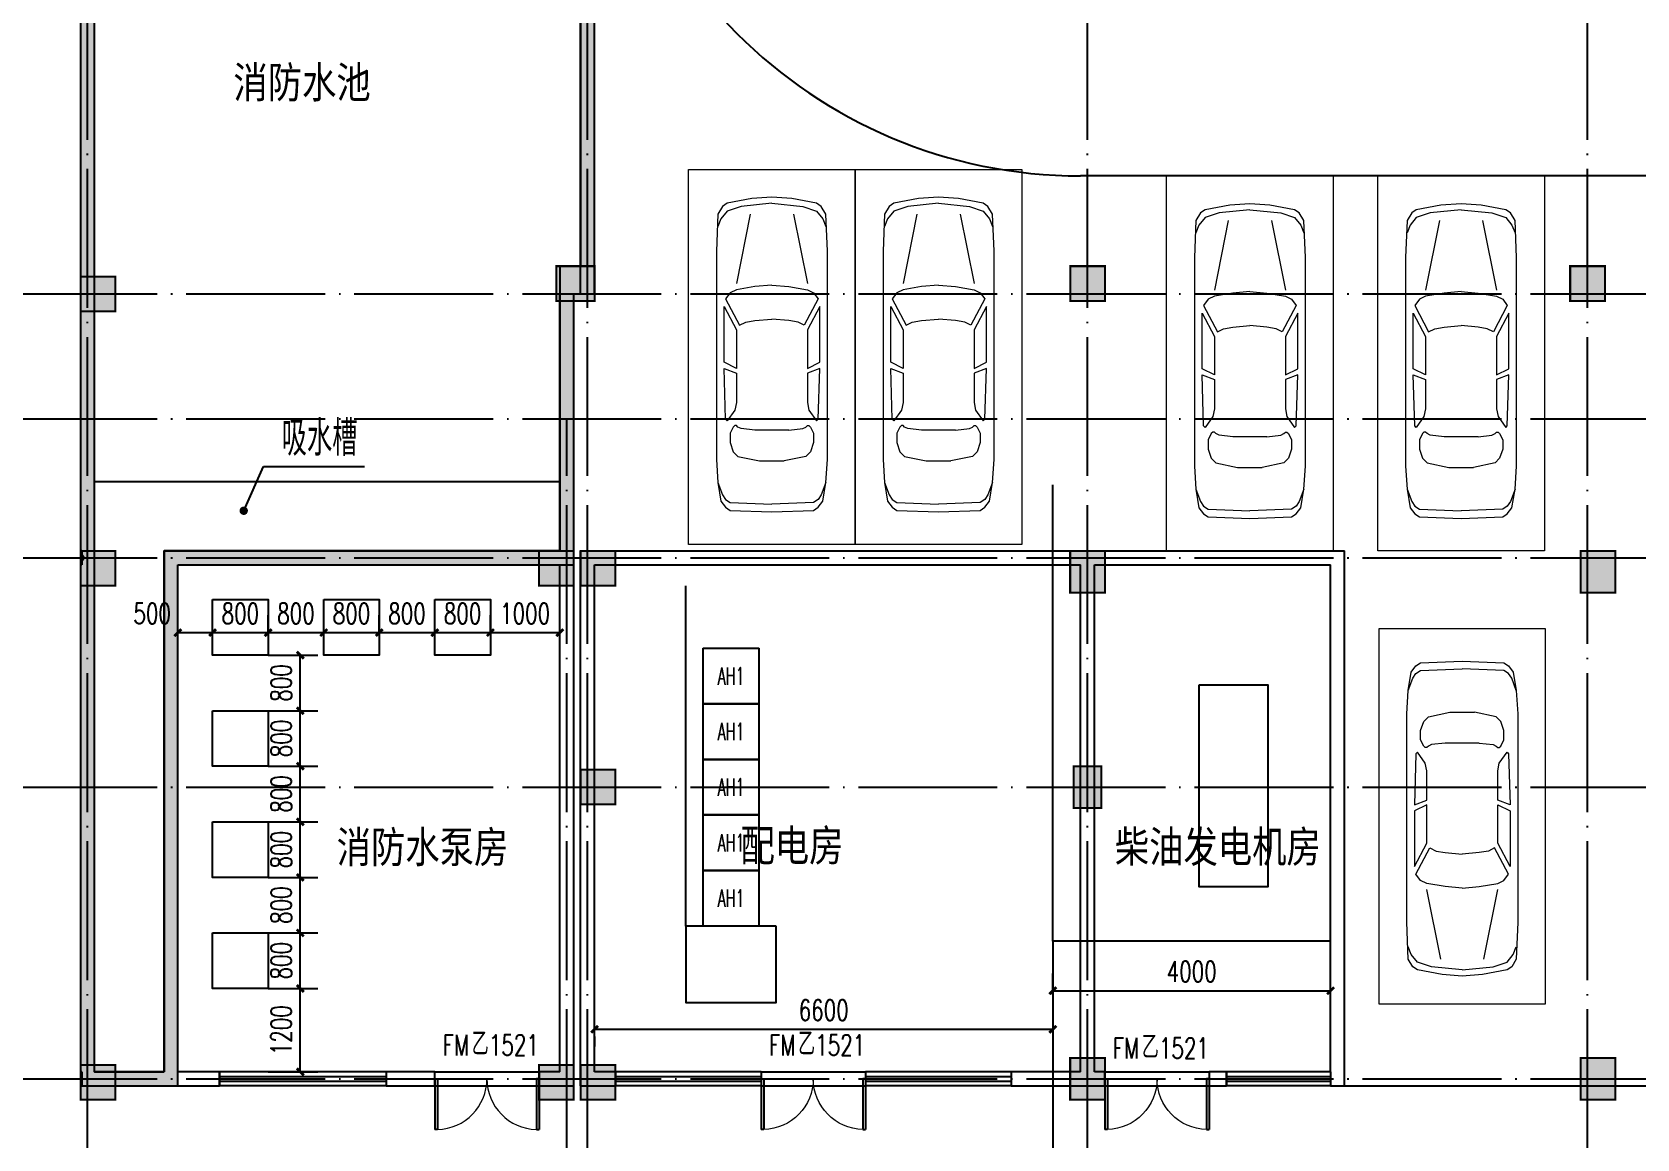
# Model space of a CAD drawing. Extents: x -6243262 to 3079315, y -2914302 to 172723.
# Drawn here: x -2683831 to -2660720, y -724338 to -708402 of the extents above; entities that cross this region are included whole.
import ezdxf
from ezdxf.enums import TextEntityAlignment as Align

# ---------------------------------------------------------------- set-up
doc = ezdxf.new("R2010")
doc.units = 0
doc.header["$LTSCALE"] = 1000
doc.linetypes.add('DOTE', pattern=[2.42, 2, -0.2, 0.02, -0.2])
for name, color, linetype in [('0-柱2', 6, 'Continuous'), ('0-柱网', 2, 'Continuous'), ('0-道路', 4, 'Continuous'), ('DIM_LEAD', 3, 'Continuous'), ('DOOR_FIRE', 4, 'Continuous'), ('DOOR_FIRE_TEXT', 7, 'Continuous'), ('DOTE', 24, 'Continuous'), ('PUB_DIM', 3, 'Continuous'), ('PUB_HATCH', 8, 'Continuous'), ('PUB_TEXT', 7, 'Continuous'), ('TEL_CABINET', 3, 'Continuous'), ('TEL_DIM', 3, 'Continuous'), ('WALL', 9, 'Continuous'), ('WINDOW', 4, 'Continuous')]:
    doc.layers.add(name, color=color, linetype=linetype)
doc.layers.add('车位', color=252, linetype='Continuous', lineweight=5)
doc.styles.add('-宋体', font='', dxfattribs={"width": 0.8})
doc.styles.add('_TCH_DIM', font='SIMPLEX', dxfattribs={"bigfont": 'GBCBIG'})
doc.styles.add('_TCH_DIM_T3', font='SIMPLEX', dxfattribs={"width": 0.705882, "bigfont": 'GBCBIG'})
doc.styles.add('_TCH_WINDOW', font='SIMPLEX', dxfattribs={"height": 3.5, "bigfont": 'GBCBIG'})
doc.styles.add('_TEL_DIM', font='SIMPLEX', dxfattribs={"width": 0.8, "height": 3.5, "bigfont": 'HZTXT'})
doc.styles.get('-宋体').set_extended_font_data('SimSun')
doc.dimstyles.new('_TCH_ARCH&&100', dxfattribs={"dimtxt": 297.5, "dimasz": 100, "dimexe": 250, "dimexo": 300, "dimgap": 126.25, "dimtad": 1, "dimdec": 0, "dimzin": 0, "dimdsep": 46, "dimtxsty": '_TCH_DIM_T3', "dimblk": 'ARCHTICK', "dimcen": 0.09, "dimclrt": 7, "dimazin": 2, "dimtfac": 1, "dimtdec": 0, "dimtix": 1, "dimtmove": 2, "dimatfit": 3, "dimfxl": 0, "dimtolj": 1, "dimtzin": 0, "dimarcsym": 0})

# ---------------------------------------------------------------- blocks, each defined once
blk = doc.blocks.new('chewei')
at = {"layer": '车位', "color": 0}
for p, q in [((49023, 154737), (49090, 154915)), ((49090, 154915), (49134, 154982)), ((49134, 154982), (49201, 155026)), ((49201, 155026), (49801, 155049)), ((50401, 155026), (49801, 155049)), ((50467, 154982), (50401, 155026)), ((50512, 154915), (50467, 154982)), ((50578, 154737), (50512, 154915)), ((49312, 154360), (49623, 154426)), ((49623, 154426), (49978, 154426)), ((50290, 154360), (49978, 154426)), ((49201, 154160), (49245, 154293)), ((49201, 154026), (49201, 154160)), ((49245, 154293), (49312, 154360)), ((50356, 154293), (50290, 154360)), ((50401, 154160), (50356, 154293)), ((50401, 154026), (50401, 154160)), ((49245, 153938), (49201, 154026)), ((49267, 153915), (49245, 153938)), ((49312, 153938), (49290, 153915)), ((49356, 153960), (49312, 153938)), ((49556, 153982), (49356, 153960)), ((50045, 153982), (49556, 153982)), ((50045, 153982), (50245, 153960)), ((50245, 153960), (50290, 153938)), ((50290, 153938), (50312, 153915)), ((50334, 153915), (50356, 153938)), ((50356, 153938), (50401, 154026)), ((49134, 153826), (49112, 153093)), ((49156, 153849), (49134, 153826)), ((49267, 153693), (49156, 153849)), ((49290, 153915), (49267, 153915)), ((49290, 153582), (49267, 153693)), ((50312, 153915), (50334, 153915)), ((50312, 153582), (50334, 153693)), ((50334, 153693), (50445, 153849)), ((50445, 153849), (50467, 153826)), ((50467, 153826), (50490, 153093)), ((49290, 153160), (49290, 153582)), ((50312, 153160), (50312, 153582)), ((49112, 153093), (49290, 153160)), ((49290, 153093), (49112, 153004)), ((49112, 153004), (49112, 152204)), ((49290, 152538), (49290, 153093)), ((50490, 153093), (50312, 153160)), ((50312, 153093), (50490, 153004)), ((50312, 152538), (50312, 153093)), ((50490, 153004), (50490, 152204)), ((49112, 152204), (49290, 152538)), ((50490, 152204), (50312, 152538)), ((49134, 152093), (49334, 152471)), ((49334, 152471), (49423, 152427)), ((49423, 152427), (49556, 152404)), ((49556, 152404), (49801, 152382)), ((50045, 152404), (49801, 152382)), ((50178, 152427), (50045, 152404)), ((50267, 152471), (50178, 152427)), ((50467, 152093), (50267, 152471)), ((49201, 152004), (49134, 152093)), ((50401, 152004), (50467, 152093)), ((49290, 151960), (49201, 152004)), ((49556, 151916), (49290, 151960)), ((49490, 150871), (49290, 151871)), ((49801, 151893), (49556, 151916)), ((49801, 151893), (50045, 151916)), ((50045, 151916), (50312, 151960)), ((50112, 150871), (50312, 151871)), ((50312, 151960), (50401, 152004)), ((49067, 150938), (49023, 151049)), ((49156, 150827), (49067, 150938)), ((50445, 150827), (50534, 150938)), ((50534, 150938), (50578, 151049)), ((49356, 150760), (49156, 150827)), ((49801, 150716), (49356, 150760)), ((49801, 150716), (50245, 150760)), ((50245, 150760), (50445, 150827))]:
    blk.add_line(p, q, dxfattribs=at)
for points in [[(48601, 150227), (51001, 150227), (51001, 155627), (48601, 155627)], [(50578, 154737), (50601, 154404), (50601, 151404), (50578, 150871), (50512, 150760), (50445, 150716), (50090, 150649), (49801, 150627), (49512, 150649), (49156, 150716), (49090, 150760), (49023, 150871), (49001, 151404), (49001, 154404), (49023, 154737), (49067, 155004), (49134, 155093), (49201, 155137), (49801, 155160), (50401, 155137), (50467, 155093), (50534, 155004)]]:
    blk.add_lwpolyline(points, close=True, dxfattribs=at)
blk = doc.blocks.new('0-柱2')
at = {"layer": '0-柱2'}
h = blk.add_hatch(color=0, dxfattribs=at)
h.dxf.hatch_style = 1
h.paths.add_polyline_path([(0, 11850), (500, 11850), (500, 11350), (0, 11350)])
h = blk.add_hatch(color=0, dxfattribs=at)
h.dxf.hatch_style = 1
h.paths.add_polyline_path([(6850, 12000), (7400, 12000), (7400, 11500), (6850, 11500)])
h = blk.add_hatch(color=0, dxfattribs=at)
h.dxf.hatch_style = 1
h.paths.add_polyline_path([(14250, 12000), (14750, 12000), (14750, 11500), (14250, 11500)])
h = blk.add_hatch(color=0, dxfattribs=at)
h.dxf.hatch_style = 1
h.paths.add_polyline_path([(21450, 12000), (21950, 12000), (21950, 11500), (21450, 11500)])
h = blk.add_hatch(color=0, dxfattribs=at)
h.dxf.hatch_style = 1
h.paths.add_polyline_path([(0, 7900), (500, 7900), (500, 7400), (0, 7400)])
h = blk.add_hatch(color=0, dxfattribs=at)
h.dxf.hatch_style = 1
h.paths.add_polyline_path([(6600, 7900), (7100, 7900), (7100, 7400), (6600, 7400)])
h = blk.add_hatch(color=0, dxfattribs=at)
h.dxf.hatch_style = 1
h.paths.add_polyline_path([(0, 500), (500, 500), (500, 0), (0, 0)])
h = blk.add_hatch(color=0, dxfattribs=at)
h.dxf.hatch_style = 1
h.paths.add_polyline_path([(6600, 500), (7100, 500), (7100, 0), (6600, 0)])
at = {"layer": '0-柱2', "color": 0, "const_width": 30}
for points in [[(0, 11850), (500, 11850), (500, 11350), (0, 11350)], [(6850, 12000), (7400, 12000), (7400, 11500), (6850, 11500)], [(14250, 12000), (14750, 12000), (14750, 11500), (14250, 11500)], [(21450, 12000), (21950, 12000), (21950, 11500), (21450, 11500)], [(0, 7900), (500, 7900), (500, 7400), (0, 7400)], [(6600, 7900), (7100, 7900), (7100, 7400), (6600, 7400)], [(0, 500), (500, 500), (500, 0), (0, 0)], [(6600, 500), (7100, 500), (7100, 0), (6600, 0)]]:
    blk.add_lwpolyline(points, close=True, dxfattribs=at)
blk = doc.blocks.new('柱网22222')
at = {"layer": '0-柱网'}
h = blk.add_hatch(color=0, dxfattribs=at)
h.dxf.hatch_style = 1
h.paths.add_polyline_path([(97500, 330556), (98000, 330556), (98000, 330056), (97500, 330056)])
h = blk.add_hatch(color=0, dxfattribs=at)
h.dxf.hatch_style = 1
h.paths.add_polyline_path([(104550, 330556), (105050, 330556), (105050, 329956), (104550, 329956)])
h = blk.add_hatch(color=0, dxfattribs=at)
h.dxf.hatch_style = 1
h.paths.add_polyline_path([(111900, 330556), (112400, 330556), (112400, 329956), (111900, 329956)])
h = blk.add_hatch(color=0, dxfattribs=at)
h.dxf.hatch_style = 1
h.paths.add_polyline_path([(97500, 327406), (98000, 327406), (98000, 326906), (97500, 326906)])
h = blk.add_hatch(color=0, dxfattribs=at)
h.dxf.hatch_style = 1
h.paths.add_polyline_path([(104600, 327456), (105000, 327456), (105000, 326856), (104600, 326856)])
h = blk.add_hatch(color=0, dxfattribs=at)
h.dxf.hatch_style = 1
h.paths.add_polyline_path([(97500, 323156), (98000, 323156), (98000, 322656), (97500, 322656)])
h = blk.add_hatch(color=0, dxfattribs=at)
h.dxf.hatch_style = 1
h.paths.add_polyline_path([(104550, 323256), (105050, 323256), (105050, 322656), (104550, 322656)])
h = blk.add_hatch(color=0, dxfattribs=at)
h.dxf.hatch_style = 1
h.paths.add_polyline_path([(111900, 323256), (112400, 323256), (112400, 322656), (111900, 322656)])
at = {"layer": '0-柱网', "color": 0, "const_width": 30}
for points in [[(97500, 330556), (98000, 330556), (98000, 330056), (97500, 330056)], [(104550, 330556), (105050, 330556), (105050, 329956), (104550, 329956)], [(111900, 330556), (112400, 330556), (112400, 329956), (111900, 329956)], [(97500, 327406), (98000, 327406), (98000, 326906), (97500, 326906)], [(104600, 327456), (105000, 327456), (105000, 326856), (104600, 326856)], [(97500, 323156), (98000, 323156), (98000, 322656), (97500, 322656)], [(104550, 323256), (105050, 323256), (105050, 322656), (104550, 322656)], [(111900, 323256), (112400, 323256), (112400, 322656), (111900, 322656)]]:
    blk.add_lwpolyline(points, close=True, dxfattribs=at)
blk = doc.blocks.new('_ArchTick')
at = {"color": 0, "linetype": 'ByBlock', "const_width": 0.4}
blk.add_lwpolyline([(-0.5, -0.5), (0.5, 0.5)], dxfattribs=at)
blk = doc.blocks.new('*D1142')
at = {"layer": 'Defpoints', "color": 0, "transparency": 16777216}
for p in [(-2681231, -717049), (-2681731, -717373), (-2681231, -717373)]:
    blk.add_point(p, dxfattribs=at)
at = {"layer": 'PUB_DIM', "color": 0, "lineweight": -2, "transparency": 16777216}
for p, q in [((-2681731, -717073), (-2681731, -716799)), ((-2681231, -717073), (-2681231, -716799)), ((-2681731, -717049), (-2681231, -717049))]:
    blk.add_line(p, q, dxfattribs=at)
at = {"layer": 'PUB_DIM', "color": 0, "lineweight": -2, "transparency": 16777216, "xscale": 100, "yscale": 100, "zscale": 100, "rotation": 180}
blk.add_blockref('_ArchTick', (-2681731, -717049), dxfattribs=at)
at = {"layer": 'PUB_DIM', "color": 0, "lineweight": -2, "transparency": 16777216, "xscale": 100, "yscale": 100, "zscale": 100}
blk.add_blockref('_ArchTick', (-2681231, -717049), dxfattribs=at)
at = {"layer": 'PUB_DIM', "color": 7, "transparency": 16777216, "insert": (-2682101, -716774), "char_height": 297.5, "attachment_point": 5, "style": '_TCH_DIM_T3'}
blk.add_mtext('\\A1;500', dxfattribs=at)
blk = doc.blocks.new('*D1143')
at = {"layer": 'Defpoints', "color": 0, "transparency": 16777216}
for p in [(-2680431, -717049), (-2681231, -717373), (-2680431, -717373)]:
    blk.add_point(p, dxfattribs=at)
at = {"layer": 'PUB_DIM', "color": 0, "lineweight": -2, "transparency": 16777216}
for p, q in [((-2681231, -717073), (-2681231, -716799)), ((-2680431, -717073), (-2680431, -716799)), ((-2681231, -717049), (-2680431, -717049))]:
    blk.add_line(p, q, dxfattribs=at)
at = {"layer": 'PUB_DIM', "color": 0, "lineweight": -2, "transparency": 16777216, "xscale": 100, "yscale": 100, "zscale": 100, "rotation": 180}
blk.add_blockref('_ArchTick', (-2681231, -717049), dxfattribs=at)
at = {"layer": 'PUB_DIM', "color": 0, "lineweight": -2, "transparency": 16777216, "xscale": 100, "yscale": 100, "zscale": 100}
blk.add_blockref('_ArchTick', (-2680431, -717049), dxfattribs=at)
at = {"layer": 'PUB_DIM', "color": 7, "transparency": 16777216, "insert": (-2680831, -716774), "char_height": 297.5, "attachment_point": 5, "style": '_TCH_DIM_T3'}
blk.add_mtext('\\A1;800', dxfattribs=at)
blk = doc.blocks.new('*D1144')
at = {"layer": 'Defpoints', "color": 0, "transparency": 16777216}
for p in [(-2679631, -717049), (-2680431, -717373), (-2679631, -717373)]:
    blk.add_point(p, dxfattribs=at)
at = {"layer": 'PUB_DIM', "color": 0, "lineweight": -2, "transparency": 16777216}
for p, q in [((-2680431, -717073), (-2680431, -716799)), ((-2679631, -717073), (-2679631, -716799)), ((-2680431, -717049), (-2679631, -717049))]:
    blk.add_line(p, q, dxfattribs=at)
at = {"layer": 'PUB_DIM', "color": 0, "lineweight": -2, "transparency": 16777216, "xscale": 100, "yscale": 100, "zscale": 100, "rotation": 180}
blk.add_blockref('_ArchTick', (-2680431, -717049), dxfattribs=at)
at = {"layer": 'PUB_DIM', "color": 0, "lineweight": -2, "transparency": 16777216, "xscale": 100, "yscale": 100, "zscale": 100}
blk.add_blockref('_ArchTick', (-2679631, -717049), dxfattribs=at)
at = {"layer": 'PUB_DIM', "color": 7, "transparency": 16777216, "insert": (-2680031, -716774), "char_height": 297.5, "attachment_point": 5, "style": '_TCH_DIM_T3'}
blk.add_mtext('\\A1;800', dxfattribs=at)
blk = doc.blocks.new('*D1145')
at = {"layer": 'Defpoints', "color": 0, "transparency": 16777216}
for p in [(-2678831, -717049), (-2679631, -717373), (-2678831, -717373)]:
    blk.add_point(p, dxfattribs=at)
at = {"layer": 'PUB_DIM', "color": 0, "lineweight": -2, "transparency": 16777216}
for p, q in [((-2679631, -717073), (-2679631, -716799)), ((-2678831, -717073), (-2678831, -716799)), ((-2679631, -717049), (-2678831, -717049))]:
    blk.add_line(p, q, dxfattribs=at)
at = {"layer": 'PUB_DIM', "color": 0, "lineweight": -2, "transparency": 16777216, "xscale": 100, "yscale": 100, "zscale": 100, "rotation": 180}
blk.add_blockref('_ArchTick', (-2679631, -717049), dxfattribs=at)
at = {"layer": 'PUB_DIM', "color": 0, "lineweight": -2, "transparency": 16777216, "xscale": 100, "yscale": 100, "zscale": 100}
blk.add_blockref('_ArchTick', (-2678831, -717049), dxfattribs=at)
at = {"layer": 'PUB_DIM', "color": 7, "transparency": 16777216, "insert": (-2679231, -716774), "char_height": 297.5, "attachment_point": 5, "style": '_TCH_DIM_T3'}
blk.add_mtext('\\A1;800', dxfattribs=at)
blk = doc.blocks.new('*D1146')
at = {"layer": 'Defpoints', "color": 0, "transparency": 16777216}
for p in [(-2678031, -717049), (-2678831, -717373), (-2678031, -717373)]:
    blk.add_point(p, dxfattribs=at)
at = {"layer": 'PUB_DIM', "color": 0, "lineweight": -2, "transparency": 16777216}
for p, q in [((-2678831, -717073), (-2678831, -716799)), ((-2678031, -717073), (-2678031, -716799)), ((-2678831, -717049), (-2678031, -717049))]:
    blk.add_line(p, q, dxfattribs=at)
at = {"layer": 'PUB_DIM', "color": 0, "lineweight": -2, "transparency": 16777216, "xscale": 100, "yscale": 100, "zscale": 100, "rotation": 180}
blk.add_blockref('_ArchTick', (-2678831, -717049), dxfattribs=at)
at = {"layer": 'PUB_DIM', "color": 0, "lineweight": -2, "transparency": 16777216, "xscale": 100, "yscale": 100, "zscale": 100}
blk.add_blockref('_ArchTick', (-2678031, -717049), dxfattribs=at)
at = {"layer": 'PUB_DIM', "color": 7, "transparency": 16777216, "insert": (-2678431, -716774), "char_height": 297.5, "attachment_point": 5, "style": '_TCH_DIM_T3'}
blk.add_mtext('\\A1;800', dxfattribs=at)
blk = doc.blocks.new('*D1147')
at = {"layer": 'Defpoints', "color": 0, "transparency": 16777216}
for p in [(-2677231, -717049), (-2678031, -717373), (-2677231, -717373)]:
    blk.add_point(p, dxfattribs=at)
at = {"layer": 'PUB_DIM', "color": 0, "lineweight": -2, "transparency": 16777216}
for p, q in [((-2678031, -717073), (-2678031, -716799)), ((-2677231, -717073), (-2677231, -716799)), ((-2678031, -717049), (-2677231, -717049))]:
    blk.add_line(p, q, dxfattribs=at)
at = {"layer": 'PUB_DIM', "color": 0, "lineweight": -2, "transparency": 16777216, "xscale": 100, "yscale": 100, "zscale": 100, "rotation": 180}
blk.add_blockref('_ArchTick', (-2678031, -717049), dxfattribs=at)
at = {"layer": 'PUB_DIM', "color": 0, "lineweight": -2, "transparency": 16777216, "xscale": 100, "yscale": 100, "zscale": 100}
blk.add_blockref('_ArchTick', (-2677231, -717049), dxfattribs=at)
at = {"layer": 'PUB_DIM', "color": 7, "transparency": 16777216, "insert": (-2677631, -716774), "char_height": 297.5, "attachment_point": 5, "style": '_TCH_DIM_T3'}
blk.add_mtext('\\A1;800', dxfattribs=at)
blk = doc.blocks.new('*D1148')
at = {"layer": 'Defpoints', "color": 0, "transparency": 16777216}
for p in [(-2676231, -717049), (-2677231, -717373), (-2676231, -717373)]:
    blk.add_point(p, dxfattribs=at)
at = {"layer": 'PUB_DIM', "color": 0, "lineweight": -2, "transparency": 16777216}
for p, q in [((-2677231, -717073), (-2677231, -716799)), ((-2676231, -717073), (-2676231, -716799)), ((-2677231, -717049), (-2676231, -717049))]:
    blk.add_line(p, q, dxfattribs=at)
at = {"layer": 'PUB_DIM', "color": 0, "lineweight": -2, "transparency": 16777216, "xscale": 100, "yscale": 100, "zscale": 100, "rotation": 180}
blk.add_blockref('_ArchTick', (-2677231, -717049), dxfattribs=at)
at = {"layer": 'PUB_DIM', "color": 0, "lineweight": -2, "transparency": 16777216, "xscale": 100, "yscale": 100, "zscale": 100}
blk.add_blockref('_ArchTick', (-2676231, -717049), dxfattribs=at)
at = {"layer": 'PUB_DIM', "color": 7, "transparency": 16777216, "insert": (-2676731, -716774), "char_height": 297.5, "attachment_point": 5, "style": '_TCH_DIM_T3'}
blk.add_mtext('\\A1;1000', dxfattribs=at)
blk = doc.blocks.new('*D1149')
at = {"layer": 'Defpoints', "color": 0, "transparency": 16777216}
for p in [(-2680732, -722173), (-2679968, -722173), (-2680732, -723373)]:
    blk.add_point(p, dxfattribs=at)
at = {"layer": 'PUB_DIM', "color": 0, "lineweight": -2, "transparency": 16777216}
for p, q in [((-2680432, -722173), (-2679718, -722173)), ((-2679968, -723373), (-2679968, -722173)), ((-2680432, -723373), (-2679718, -723373))]:
    blk.add_line(p, q, dxfattribs=at)
at = {"layer": 'PUB_DIM', "color": 0, "lineweight": -2, "transparency": 16777216, "xscale": 100, "yscale": 100, "zscale": 100}
for p, rotation in [((-2679968, -722173), 90), ((-2679968, -723373), 270)]:
    blk.add_blockref('_ArchTick', p, dxfattribs=dict(at, rotation=rotation))
at = {"layer": 'PUB_DIM', "color": 7, "transparency": 16777216, "insert": (-2680243, -722773), "char_height": 297.5, "attachment_point": 5, "rotation": 90, "style": '_TCH_DIM_T3'}
blk.add_mtext('\\A1;1200', dxfattribs=at)
blk = doc.blocks.new('*D1150')
at = {"layer": 'Defpoints', "color": 0, "transparency": 16777216}
for p in [(-2680732, -721373), (-2679968, -721373), (-2680732, -722173)]:
    blk.add_point(p, dxfattribs=at)
at = {"layer": 'PUB_DIM', "color": 0, "lineweight": -2, "transparency": 16777216}
for p, q in [((-2680432, -721373), (-2679718, -721373)), ((-2679968, -722173), (-2679968, -721373)), ((-2680432, -722173), (-2679718, -722173))]:
    blk.add_line(p, q, dxfattribs=at)
at = {"layer": 'PUB_DIM', "color": 0, "lineweight": -2, "transparency": 16777216, "xscale": 100, "yscale": 100, "zscale": 100}
for p, rotation in [((-2679968, -721373), 90), ((-2679968, -722173), 270)]:
    blk.add_blockref('_ArchTick', p, dxfattribs=dict(at, rotation=rotation))
at = {"layer": 'PUB_DIM', "color": 7, "transparency": 16777216, "insert": (-2680243, -721773), "char_height": 297.5, "attachment_point": 5, "rotation": 90, "style": '_TCH_DIM_T3'}
blk.add_mtext('\\A1;800', dxfattribs=at)
blk = doc.blocks.new('*D1151')
at = {"layer": 'Defpoints', "color": 0, "transparency": 16777216}
for p in [(-2680732, -720573), (-2679968, -720573), (-2680732, -721373)]:
    blk.add_point(p, dxfattribs=at)
at = {"layer": 'PUB_DIM', "color": 0, "lineweight": -2, "transparency": 16777216}
for p, q in [((-2680432, -720573), (-2679718, -720573)), ((-2679968, -721373), (-2679968, -720573)), ((-2680432, -721373), (-2679718, -721373))]:
    blk.add_line(p, q, dxfattribs=at)
at = {"layer": 'PUB_DIM', "color": 0, "lineweight": -2, "transparency": 16777216, "xscale": 100, "yscale": 100, "zscale": 100}
for p, rotation in [((-2679968, -720573), 90), ((-2679968, -721373), 270)]:
    blk.add_blockref('_ArchTick', p, dxfattribs=dict(at, rotation=rotation))
at = {"layer": 'PUB_DIM', "color": 7, "transparency": 16777216, "insert": (-2680243, -720973), "char_height": 297.5, "attachment_point": 5, "rotation": 90, "style": '_TCH_DIM_T3'}
blk.add_mtext('\\A1;800', dxfattribs=at)
blk = doc.blocks.new('*D1152')
at = {"layer": 'Defpoints', "color": 0, "transparency": 16777216}
for p in [(-2680732, -719773), (-2679968, -719773), (-2680732, -720573)]:
    blk.add_point(p, dxfattribs=at)
at = {"layer": 'PUB_DIM', "color": 0, "lineweight": -2, "transparency": 16777216}
for p, q in [((-2680432, -719773), (-2679718, -719773)), ((-2679968, -720573), (-2679968, -719773)), ((-2680432, -720573), (-2679718, -720573))]:
    blk.add_line(p, q, dxfattribs=at)
at = {"layer": 'PUB_DIM', "color": 0, "lineweight": -2, "transparency": 16777216, "xscale": 100, "yscale": 100, "zscale": 100}
for p, rotation in [((-2679968, -719773), 90), ((-2679968, -720573), 270)]:
    blk.add_blockref('_ArchTick', p, dxfattribs=dict(at, rotation=rotation))
at = {"layer": 'PUB_DIM', "color": 7, "transparency": 16777216, "insert": (-2680243, -720173), "char_height": 297.5, "attachment_point": 5, "rotation": 90, "style": '_TCH_DIM_T3'}
blk.add_mtext('\\A1;800', dxfattribs=at)
blk = doc.blocks.new('*D1153')
at = {"layer": 'Defpoints', "color": 0, "transparency": 16777216}
for p in [(-2680732, -718973), (-2679968, -718973), (-2680732, -719773)]:
    blk.add_point(p, dxfattribs=at)
at = {"layer": 'PUB_DIM', "color": 0, "lineweight": -2, "transparency": 16777216}
for p, q in [((-2680432, -718973), (-2679718, -718973)), ((-2679968, -719773), (-2679968, -718973)), ((-2680432, -719773), (-2679718, -719773))]:
    blk.add_line(p, q, dxfattribs=at)
at = {"layer": 'PUB_DIM', "color": 0, "lineweight": -2, "transparency": 16777216, "xscale": 100, "yscale": 100, "zscale": 100}
for p, rotation in [((-2679968, -718973), 90), ((-2679968, -719773), 270)]:
    blk.add_blockref('_ArchTick', p, dxfattribs=dict(at, rotation=rotation))
at = {"layer": 'PUB_DIM', "color": 7, "transparency": 16777216, "insert": (-2680243, -719373), "char_height": 297.5, "attachment_point": 5, "rotation": 90, "style": '_TCH_DIM_T3'}
blk.add_mtext('\\A1;800', dxfattribs=at)
blk = doc.blocks.new('*D1154')
at = {"layer": 'Defpoints', "color": 0, "transparency": 16777216}
for p in [(-2680732, -718173), (-2679968, -718173), (-2680732, -718973)]:
    blk.add_point(p, dxfattribs=at)
at = {"layer": 'PUB_DIM', "color": 0, "lineweight": -2, "transparency": 16777216}
for p, q in [((-2680432, -718173), (-2679718, -718173)), ((-2679968, -718973), (-2679968, -718173)), ((-2680432, -718973), (-2679718, -718973))]:
    blk.add_line(p, q, dxfattribs=at)
at = {"layer": 'PUB_DIM', "color": 0, "lineweight": -2, "transparency": 16777216, "xscale": 100, "yscale": 100, "zscale": 100}
for p, rotation in [((-2679968, -718173), 90), ((-2679968, -718973), 270)]:
    blk.add_blockref('_ArchTick', p, dxfattribs=dict(at, rotation=rotation))
at = {"layer": 'PUB_DIM', "color": 7, "transparency": 16777216, "insert": (-2680243, -718573), "char_height": 297.5, "attachment_point": 5, "rotation": 90, "style": '_TCH_DIM_T3'}
blk.add_mtext('\\A1;800', dxfattribs=at)
blk = doc.blocks.new('*D1155')
at = {"layer": 'Defpoints', "color": 0, "transparency": 16777216}
for p in [(-2680732, -717373), (-2679968, -717373), (-2680732, -718173)]:
    blk.add_point(p, dxfattribs=at)
at = {"layer": 'PUB_DIM', "color": 0, "lineweight": -2, "transparency": 16777216}
for p, q in [((-2680432, -717373), (-2679718, -717373)), ((-2679968, -718173), (-2679968, -717373)), ((-2680432, -718173), (-2679718, -718173))]:
    blk.add_line(p, q, dxfattribs=at)
at = {"layer": 'PUB_DIM', "color": 0, "lineweight": -2, "transparency": 16777216, "xscale": 100, "yscale": 100, "zscale": 100}
for p, rotation in [((-2679968, -717373), 90), ((-2679968, -718173), 270)]:
    blk.add_blockref('_ArchTick', p, dxfattribs=dict(at, rotation=rotation))
at = {"layer": 'PUB_DIM', "color": 7, "transparency": 16777216, "insert": (-2680243, -717773), "char_height": 297.5, "attachment_point": 5, "rotation": 90, "style": '_TCH_DIM_T3'}
blk.add_mtext('\\A1;800', dxfattribs=at)
blk = doc.blocks.new('$DorLib2D$00000002')
at = {"color": 0}
for p, q in [((-0.5, 0), (-0.5, 0.4875)), ((-0.475, 0.4875), (-0.5, 0.4875)), ((-0.475, 0), (-0.475, 0.4875)), ((0.475, 0), (0.475, 0.4875)), ((0.475, 0.4875), (0.5, 0.4875)), ((0.5, 0), (0.5, 0.4875)), ((-0.5, 0), (-0.475, 0)), ((0.5, 0), (0.475, 0))]:
    blk.add_line(p, q, dxfattribs=at)
at = {"color": 0, "lineweight": 13}
for centre, start, end in [((-0.4875, 0), 0, 88.53072), ((0.4875, 0), 91.46928, 180)]:
    blk.add_arc(centre, 0.4875, start, end, dxfattribs=at)
blk = doc.blocks.new('$TCHSYS$WIN2D')
at = {"color": 0}
for p, q in [((-0.5, 0.5), (0.5, 0.5)), ((-0.5, 0.5), (-0.5, -0.5)), ((0.5, 0.5), (0.5, -0.5)), ((0.5, 0.1667), (-0.5, 0.1667)), ((0.5, -0.1667), (-0.5, -0.1667)), ((-0.5, -0.5), (0.5, -0.5))]:
    blk.add_line(p, q, dxfattribs=at)
blk = doc.blocks.new('$TelecSys$00000092')
at = {"color": 0}
for p, q in [((-0.5, 0.5), (0.5, 0.5)), ((-0.5, -0.5), (-0.5, 0.5)), ((0.5, 0.5), (0.5, -0.5)), ((0.5, -0.5), (-0.5, -0.5))]:
    blk.add_line(p, q, dxfattribs=at)
at = {"color": 0, "const_width": 0.02}
blk.add_lwpolyline([(-0.5, 0.5), (0.5, 0.5), (0.5, -0.5), (-0.5, -0.5)], close=True, dxfattribs=at)
at = {"color": 0, "style": '_TEL_DIM', "width": 0.8}
blk.add_attdef('NAME', text='', height=0.035, dxfattribs=at).set_placement((0, 0), align=Align.MIDDLE)
blk = doc.blocks.new('*D1451')
at = {"layer": 'Defpoints', "color": 0, "transparency": 16777216}
for p in [(-2675731, -722565), (-2669131, -722565), (-2669131, -722759)]:
    blk.add_point(p, dxfattribs=at)
at = {"layer": 'TEL_DIM', "color": 0, "lineweight": -2, "transparency": 16777216}
for p, q in [((-2675731, -722759), (-2669131, -722759)), ((-2675731, -722865), (-2675731, -723009)), ((-2669131, -722865), (-2669131, -723009))]:
    blk.add_line(p, q, dxfattribs=at)
at = {"layer": 'TEL_DIM', "color": 0, "lineweight": -2, "transparency": 16777216, "xscale": 100, "yscale": 100, "zscale": 100, "rotation": 180}
blk.add_blockref('_ArchTick', (-2675731, -722759), dxfattribs=at)
at = {"layer": 'TEL_DIM', "color": 0, "lineweight": -2, "transparency": 16777216, "xscale": 100, "yscale": 100, "zscale": 100}
blk.add_blockref('_ArchTick', (-2669131, -722759), dxfattribs=at)
at = {"layer": 'TEL_DIM', "color": 7, "transparency": 16777216, "insert": (-2672431, -722484), "char_height": 297.5, "attachment_point": 5, "style": '_TCH_DIM_T3'}
blk.add_mtext('\\A1;6600', dxfattribs=at)
blk = doc.blocks.new('*D1455')
at = {"layer": 'Defpoints', "color": 0, "transparency": 16777216}
for p in [(-2665131, -722205), (-2669131, -722565), (-2665131, -722565)]:
    blk.add_point(p, dxfattribs=at)
at = {"layer": 'TEL_DIM', "color": 0, "lineweight": -2, "transparency": 16777216}
for p, q in [((-2669131, -722265), (-2669131, -721955)), ((-2665131, -722265), (-2665131, -721955)), ((-2669131, -722205), (-2665131, -722205))]:
    blk.add_line(p, q, dxfattribs=at)
at = {"layer": 'TEL_DIM', "color": 0, "lineweight": -2, "transparency": 16777216, "xscale": 100, "yscale": 100, "zscale": 100, "rotation": 180}
blk.add_blockref('_ArchTick', (-2669131, -722205), dxfattribs=at)
at = {"layer": 'TEL_DIM', "color": 0, "lineweight": -2, "transparency": 16777216, "xscale": 100, "yscale": 100, "zscale": 100}
blk.add_blockref('_ArchTick', (-2665131, -722205), dxfattribs=at)
at = {"layer": 'TEL_DIM', "color": 7, "transparency": 16777216, "insert": (-2667131, -721930), "char_height": 297.5, "attachment_point": 5, "style": '_TCH_DIM_T3'}
blk.add_mtext('\\A1;4000', dxfattribs=at)

msp = doc.modelspace()

# ---------------------------------------------------------------- hatches: boundary and pattern name
at = {"layer": 'PUB_HATCH'}
for points in [[(-2675730.6, -712172.6), (-2675730.6, -693290.4), (-2675846.7, -693278.6), (-2675930.6, -693401.3), (-2675930.6, -712172.6)], [(-2683063.9, -715972.6), (-2682930.6, -715972.6), (-2682930.6, -697283.9), (-2683130.6, -697166.2), (-2683130.6, -715872.6)], [(-2676230.6, -715872.6), (-2676030.6, -716072.6), (-2676030.6, -712172.6), (-2676230.6, -712172.6)], [(-2683113.7, -716072.6), (-2683130.6, -716072.6), (-2683063.9, -715972.6), (-2683130.6, -715872.6), (-2683113.7, -715872.6)], [(-2683130.6, -723572.6), (-2682930.6, -723372.6), (-2682930.6, -715972.6), (-2683063.9, -715972.6), (-2683130.6, -716072.6)], [(-2681930.6, -723372.6), (-2681730.6, -723572.6), (-2681730.6, -716072.6), (-2681930.6, -715872.6)], [(-2681930.6, -715872.6), (-2681730.6, -716072.6), (-2676030.6, -716072.6), (-2676230.6, -715872.6)], [(-2682930.6, -723372.6), (-2683130.6, -723572.6), (-2681730.6, -723572.6), (-2681930.6, -723372.6)]]:
    msp.add_hatch(color=256, dxfattribs=at).paths.add_polyline_path(points)

# ---------------------------------------------------------------- linework, layer by layer
for points in [[(-2664930.6, -723572.6), (-2608971.6, -723572.6), (-2604296.1, -715124.1), (-2618560.5, -692365.6)], [(-2682930.6, -714872.6), (-2676230.6, -714872.6)], [(-2665130.6, -721491.3), (-2669130.6, -721491.3), (-2669130.6, -714919.7)], [(-2674414.4, -721273.6), (-2674414.4, -716377.4)], [(-2667030.6, -717805.1), (-2667030.6, -720705.1), (-2666030.6, -720705.1), (-2666030.6, -717805.1), (-2667030.6, -717805.1)], [(-2669130.6, -721491.3), (-2669130.6, -724558.6)]]:
    msp.add_lwpolyline(points)
for points in [[(-2681930.6, -723372.6), (-2682930.6, -723372.6), (-2682930.6, -697283.9), (-2675930.6, -693401.3), (-2675930.6, -711772.6), (-2676230.6, -711772.6), (-2676230.6, -715872.6), (-2681930.6, -715872.6)], [(-2681230.6, -716572.6), (-2680430.6, -716572.6), (-2680430.6, -717372.6), (-2681230.6, -717372.6)], [(-2679630.6, -716572.6), (-2678830.6, -716572.6), (-2678830.6, -717372.6), (-2679630.6, -717372.6)], [(-2678030.6, -716572.6), (-2677230.6, -716572.6), (-2677230.6, -717372.6), (-2678030.6, -717372.6)], [(-2681230.6, -718172.6), (-2680430.6, -718172.6), (-2680430.6, -718972.6), (-2681230.6, -718972.6)], [(-2681230.6, -719772.6), (-2680430.6, -719772.6), (-2680430.6, -720572.6), (-2681230.6, -720572.6)], [(-2681230.6, -721372.6), (-2680430.6, -721372.6), (-2680430.6, -722172.6), (-2681230.6, -722172.6)]]:
    msp.add_lwpolyline(points, close=True)
at = {"layer": '0-道路'}
msp.add_line((-2620929.5, -710472.6), (-2668730.6, -710472.6), dxfattribs=at)
msp.add_arc((-2668730.6, -703472.6), 7000, 180, 270, dxfattribs=at)
at = {"layer": 'DIM_LEAD'}
for p, q in [((-2680783, -715294), (-2680497.8, -714659)), ((-2680497.8, -714659), (-2679041.5, -714659))]:
    msp.add_line(p, q, dxfattribs=at)
at = {"layer": 'DIM_LEAD', "const_width": 60}
msp.add_lwpolyline([(-2680795.3, -715321.4, 1), (-2680770.7, -715266.6, 1)], format="xyb", close=True, dxfattribs=at)
at = {"layer": 'DOOR_FIRE'}
for p, q in [((-2678030.6, -723372.6), (-2676530.6, -723372.6)), ((-2678030.6, -723572.6), (-2676530.6, -723572.6)), ((-2673330.6, -723372.6), (-2671830.6, -723372.6)), ((-2673330.6, -723572.6), (-2671830.6, -723572.6)), ((-2668380.6, -723372.6), (-2666880.6, -723372.6)), ((-2668380.6, -723572.6), (-2666880.6, -723572.6))]:
    msp.add_line(p, q, dxfattribs=at)
at = {"layer": 'DOTE', "linetype": 'DOTE'}
for p, q in [((-2683030.6, -724472.5), (-2683030.6, -695158.9)), ((-2675830.6, -724472.5), (-2675830.6, -705222.6)), ((-2668630.6, -724472.5), (-2668630.6, -705222.6)), ((-2661430.6, -724472.5), (-2661430.6, -705222.6)), ((-2684030.6, -712172.6), (-2624330.6, -712172.6)), ((-2684030.6, -713972.6), (-2619058.1, -713972.6)), ((-2676130.6, -724472.5), (-2676130.6, -713972.6)), ((-2684030.6, -715972.6), (-2613530.6, -715972.6)), ((-2684030.6, -719272.6), (-2624330.6, -719272.6)), ((-2684030.6, -723472.6), (-2609030.6, -723472.6))]:
    msp.add_line(p, q, dxfattribs=at)
at = {"layer": 'TEL_CABINET'}
msp.add_lwpolyline([(-2673114.4, -721273.6), (-2674414.4, -721273.6), (-2674414.4, -722373.6), (-2673114.4, -722373.6)], close=True, dxfattribs=at)
at = {"layer": 'WALL'}
for p, q in [((-2675730.6, -712172.6), (-2675730.6, -693290.4)), ((-2675930.6, -712172.6), (-2675930.6, -693401.3)), ((-2683130.6, -715872.6), (-2683130.6, -697166.2)), ((-2682930.6, -715972.6), (-2682930.6, -697283.9)), ((-2676230.6, -715872.6), (-2676230.6, -712172.6)), ((-2676230.6, -712172.6), (-2676030.6, -712172.6)), ((-2676030.6, -716072.6), (-2676030.6, -712172.6)), ((-2675930.6, -712172.6), (-2675730.6, -712172.6)), ((-2683113.7, -715872.6), (-2683130.6, -715872.6)), ((-2683113.7, -715872.6), (-2683113.7, -716072.6)), ((-2682930.6, -723372.6), (-2682930.6, -715972.6)), ((-2681930.6, -723372.6), (-2681930.6, -715872.6)), ((-2681930.6, -715872.6), (-2676230.6, -715872.6)), ((-2675930.6, -723572.6), (-2675930.6, -715872.6)), ((-2675930.6, -715872.6), (-2668630.6, -715872.6)), ((-2668630.6, -715872.6), (-2664930.6, -715872.6)), ((-2664930.6, -723572.6), (-2664930.6, -715872.6)), ((-2683130.6, -723572.6), (-2683130.6, -716072.6)), ((-2683113.7, -716072.6), (-2683130.6, -716072.6)), ((-2681730.6, -723572.6), (-2681730.6, -716072.6)), ((-2681730.6, -716072.6), (-2676030.6, -716072.6)), ((-2676230.6, -723372.6), (-2676230.6, -716072.6)), ((-2676030.6, -723572.6), (-2676030.6, -716072.6)), ((-2675730.6, -723372.6), (-2675730.6, -716072.6)), ((-2675730.6, -716072.6), (-2668730.6, -716072.6)), ((-2668730.6, -723372.6), (-2668730.6, -716072.6)), ((-2668530.6, -723372.6), (-2668530.6, -716072.6)), ((-2668530.6, -716072.6), (-2665130.6, -716072.6)), ((-2665130.6, -723372.6), (-2665130.6, -716072.6)), ((-2683113.7, -723372.6), (-2683130.6, -723372.6)), ((-2683113.7, -723572.6), (-2683130.6, -723572.6)), ((-2683130.6, -723572.6), (-2681730.6, -723572.6)), ((-2683113.7, -723372.6), (-2683113.7, -723572.6)), ((-2682930.6, -723372.6), (-2681930.6, -723372.6)), ((-2681130.6, -723372.6), (-2681730.6, -723372.6)), ((-2681730.6, -723572.6), (-2681130.6, -723572.6)), ((-2681130.6, -723572.6), (-2681130.6, -723372.6)), ((-2678030.6, -723372.6), (-2678730.6, -723372.6)), ((-2678730.6, -723372.6), (-2678730.6, -723572.6)), ((-2678730.6, -723572.6), (-2678030.6, -723572.6)), ((-2678030.6, -723572.6), (-2678030.6, -723372.6)), ((-2676230.6, -723372.6), (-2676530.6, -723372.6)), ((-2676530.6, -723372.6), (-2676530.6, -723572.6)), ((-2676530.6, -723572.6), (-2676030.6, -723572.6)), ((-2675930.6, -723572.6), (-2675430.6, -723572.6)), ((-2675430.6, -723372.6), (-2675730.6, -723372.6)), ((-2675430.6, -723572.6), (-2675430.6, -723372.6)), ((-2668730.6, -723372.6), (-2669730.6, -723372.6)), ((-2669730.6, -723372.6), (-2669730.6, -723572.6)), ((-2669730.6, -723572.6), (-2668630.6, -723572.6)), ((-2668630.6, -723572.6), (-2668380.6, -723572.6)), ((-2668380.6, -723372.6), (-2668530.6, -723372.6)), ((-2668380.6, -723572.6), (-2668380.6, -723372.6)), ((-2666630.6, -723372.6), (-2666880.6, -723372.6)), ((-2666880.6, -723372.6), (-2666880.6, -723572.6)), ((-2666880.6, -723572.6), (-2666630.6, -723572.6)), ((-2666630.6, -723572.6), (-2666630.6, -723372.6)), ((-2665130.6, -723372.6), (-2665130.6, -723572.6)), ((-2665130.6, -723572.6), (-2664930.6, -723572.6))]:
    msp.add_line(p, q, dxfattribs=at)

# ---------------------------------------------------------------- block references
at = {"layer": '0-柱2', "color": 8}
msp.add_blockref('0-柱2', (-2683130.6, -723772.6), dxfattribs=at)
at = {"layer": '0-柱网', "color": 8}
msp.add_blockref('柱网22222', (-2773431, -1046428.5), dxfattribs=at)
at = {"layer": 'DOOR_FIRE', "yscale": -1500, "zscale": 200}
for p, xscale in [((-2677280.6, -723472.6), -1500), ((-2672580.6, -723472.6), 1500), ((-2667630.6, -723472.6), 1500)]:
    msp.add_blockref('$DorLib2D$00000002', p, dxfattribs=dict(at, xscale=xscale))
at = {"layer": 'TEL_CABINET'}
ref = msp.add_blockref('$TelecSys$00000092', (-2673764.4, -717673.6), dxfattribs=dict(at, xscale=800, yscale=800, zscale=2200))
ref.add_attrib('NAME', 'AH1', dxfattribs={"layer": '0', "height": 250, "style": '_TEL_DIM', "width": 0.6}).set_placement((-2673764.4, -717673.6), align=Align.MIDDLE)
ref = msp.add_blockref('$TelecSys$00000092', (-2673764.4, -718473.6), dxfattribs=dict(at, xscale=800, yscale=800, zscale=2200))
ref.add_attrib('NAME', 'AH1', dxfattribs={"layer": '0', "height": 250, "style": '_TEL_DIM', "width": 0.6}).set_placement((-2673764.4, -718473.6), align=Align.MIDDLE)
ref = msp.add_blockref('$TelecSys$00000092', (-2673764.4, -719273.6), dxfattribs=dict(at, xscale=800, yscale=800, zscale=2200))
ref.add_attrib('NAME', 'AH1', dxfattribs={"layer": '0', "height": 250, "style": '_TEL_DIM', "width": 0.6}).set_placement((-2673764.4, -719273.6), align=Align.MIDDLE)
ref = msp.add_blockref('$TelecSys$00000092', (-2673764.4, -720073.6), dxfattribs=dict(at, xscale=800, yscale=800, zscale=2200))
ref.add_attrib('NAME', 'AH1', dxfattribs={"layer": '0', "height": 250, "style": '_TEL_DIM', "width": 0.6}).set_placement((-2673764.4, -720073.6), align=Align.MIDDLE)
ref = msp.add_blockref('$TelecSys$00000092', (-2673764.4, -720873.6), dxfattribs=dict(at, xscale=800, yscale=800, zscale=2200))
ref.add_attrib('NAME', 'AH1', dxfattribs={"layer": '0', "height": 250, "style": '_TEL_DIM', "width": 0.6}).set_placement((-2673764.4, -720873.6), align=Align.MIDDLE)
at = {"layer": 'WINDOW', "yscale": 200}
for p, xscale, zscale in [((-2679930.6, -723472.6), -2400, -2400), ((-2674380.6, -723472.6), -2100, -2100), ((-2670780.6, -723472.6), -2100, -2100), ((-2665880.6, -723472.6), -1500, -1500)]:
    msp.add_blockref('$TCHSYS$WIN2D', p, dxfattribs=dict(at, xscale=xscale, zscale=zscale))
at = {"layer": '车位', "color": 8, "xscale": -1, "rotation": 180}
for p in [(-2722977.3, -560151.3), (-2720577.3, -560151.3), (-2716093.9, -560245.8), (-2713053, -560245.8)]:
    msp.add_blockref('chewei', p, dxfattribs=at)
at = {"layer": '车位', "color": 8}
msp.add_blockref('chewei', (-2713035.2, -872620), dxfattribs=at)

# ---------------------------------------------------------------- texts
at = {"layer": 'DIM_LEAD', "color": 7, "style": '_TCH_DIM'}
msp.add_text('吸水槽', height=506.38, dxfattribs=at).set_placement((-2680237.8, -714501.5))
at = {"layer": 'DOOR_FIRE_TEXT', "style": '_TCH_WINDOW', "width": 0.705882}
for s, p in [('FM', (-2677918.4, -723135.1)), ('1521', (-2677252.7, -723135.1)), ('FM', (-2673218.4, -723135.1)), ('1521', (-2672552.7, -723135.1)), ('FM', (-2668268.4, -723180.7)), ('1521', (-2667602.7, -723180.7))]:
    msp.add_text(s, height=297.5, dxfattribs=at).set_placement(p)
at = {"layer": 'DOOR_FIRE_TEXT', "style": '_TCH_WINDOW'}
for p in [(-2677498.4, -723135.1), (-2672798.4, -723135.1), (-2667848.4, -723180.7)]:
    msp.add_text('乙', height=337.6, dxfattribs=at).set_placement(p)
at = {"layer": 'PUB_TEXT', "style": '-宋体', "width": 0.8}
for s, p in [('消防水池', (-2680931.6, -709352)), ('消防水泵房', (-2679444.7, -720362.3)), ('配电房', (-2673629, -720340)), ('柴油发电机房', (-2668238.5, -720357.2))]:
    msp.add_text(s, height=453.16, dxfattribs=at).set_placement(p)

# ---------------------------------------------------------------- dimensions: what is measured, and where the dimension line sits
at = {"layer": 'PUB_DIM'}
dim = msp.add_linear_dim(base=(-2681230.6, -717048.8), p1=(-2681730.6, -717372.6), p2=(-2681230.6, -717372.6), angle=0, dimstyle='_TCH_ARCH&&100', dxfattribs=at)
dim.commit()
dim.dimension.update_dxf_attribs({"geometry": '*D1142', "text_midpoint": (-2682100.6, -716773.8), "dimtype": 129})
for p1, p2, distance, picture, middle in [((-2681230.6, -717372.6), (-2680430.6, -717372.6), 323.7, '*D1143', (-2680830.6, -716773.8)), ((-2680430.6, -717372.6), (-2679630.6, -717372.6), 323.7, '*D1144', (-2680030.6, -716773.8)), ((-2679630.6, -717372.6), (-2678830.6, -717372.6), 323.7, '*D1145', (-2679230.6, -716773.8)), ((-2678830.6, -717372.6), (-2678030.6, -717372.6), 323.7, '*D1146', (-2678430.6, -716773.8)), ((-2678030.6, -717372.6), (-2677230.6, -717372.6), 323.7, '*D1147', (-2677630.6, -716773.8)), ((-2677230.6, -717372.6), (-2676230.6, -717372.6), 323.7, '*D1148', (-2676730.6, -716773.8)), ((-2680732.3, -718172.6), (-2680732.3, -717372.6), -764.6, '*D1155', (-2680242.7, -717772.6)), ((-2680732.3, -718972.6), (-2680732.3, -718172.6), -764.6, '*D1154', (-2680242.7, -718572.6)), ((-2680732.3, -719772.6), (-2680732.3, -718972.6), -764.6, '*D1153', (-2680242.7, -719372.6)), ((-2680732.3, -720572.6), (-2680732.3, -719772.6), -764.6, '*D1152', (-2680242.7, -720172.6)), ((-2680732.3, -721372.6), (-2680732.3, -720572.6), -764.6, '*D1151', (-2680242.7, -720972.6)), ((-2680732.3, -722172.6), (-2680732.3, -721372.6), -764.6, '*D1150', (-2680242.7, -721772.6)), ((-2680732.3, -723372.6), (-2680732.3, -722172.6), -764.6, '*D1149', (-2680242.7, -722772.6))]:
    dim = msp.add_aligned_dim(p1=p1, p2=p2, distance=distance, dimstyle='_TCH_ARCH&&100', dxfattribs=at)
    dim.commit()
    dim.dimension.update_dxf_attribs({"geometry": picture, "text_midpoint": middle})
at = {"layer": 'TEL_DIM'}
for p1, p2, distance, picture, middle in [((-2669130.6, -722564.9), (-2665130.6, -722564.9), 359.7, '*D1455', (-2667130.6, -721930.3)), ((-2675730.6, -722564.9), (-2669130.6, -722564.9), -193.9, '*D1451', (-2672430.6, -722483.8))]:
    dim = msp.add_aligned_dim(p1=p1, p2=p2, distance=distance, dimstyle='_TCH_ARCH&&100', dxfattribs=at)
    dim.commit()
    dim.dimension.update_dxf_attribs({"geometry": picture, "text_midpoint": middle})

doc.saveas('drawing.dxf')
